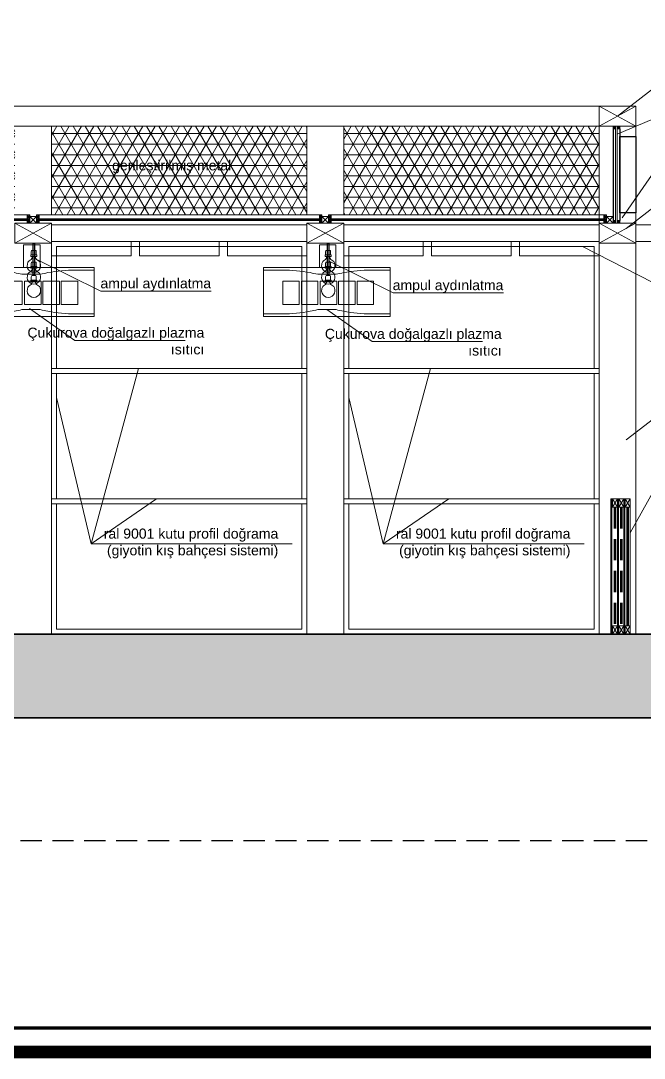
# Model space of a CAD drawing. Header units: millimetres. Extents: x 54215 to 67697, y 23496 to 56611.
# Drawn here: x 56258 to 56630, y 25020 to 25640 of the extents above; entities that cross this region are included whole.
import ezdxf

# ---------------------------------------------------------------- set-up
doc = ezdxf.new("R2010")
doc.units = ezdxf.units.MM
doc.linetypes.add('DASHED', pattern=[19.05, 12.7, -6.35])
for name, color, linetype, lineweight in [('no3_cam gorunus on', 142, 'Continuous', 15), ('no3_cam kesit arka', 141, 'Continuous', 18), ('no3_duvar kaplama', 8, 'Continuous', 0), ('no3_duvar mevcut', 4, 'Continuous', 35), ('no3_elektrik işaretleri', 10, 'Continuous', 0), ('no3_kutu profil gorunus', 8, 'Continuous', 0), ('no3_kutuprofil kesit', 74, 'Continuous', 18), ('no3_lejand', 255, 'Continuous', 13), ('no3_tavan aydınlatma', 50, 'Continuous', 13), ('no3_yazı duvar', 152, 'Continuous', 0), ('no3_ölçü tefriş', 252, 'Continuous', 0)]:
    doc.layers.add(name, color=color, linetype=linetype, lineweight=lineweight)
doc.layers.add('no3_doğrama gorunus', color=7, linetype='Continuous', lineweight=0, true_color=0x004d4d)
doc.layers.add('no3_tefriş ön ince', color=7, linetype='Continuous', lineweight=18, true_color=0x8c1aff)
doc.styles.get("Standard").update_dxf_attribs({"font": 'arial.ttf'})

# ---------------------------------------------------------------- blocks, each defined once
blk = doc.blocks.new('ampulll')
at = {"layer": 'no3_tavan aydınlatma'}
for p, q in [((13493.35, 21192.2), (13493.35, 21190.2)), ((13496.35, 21190.2), (13496.35, 21192.2)), ((13493.35, 21190.2), (13496.35, 21190.2))]:
    blk.add_line(p, q, dxfattribs=at)
blk.add_lwpolyline([(13496.35, 21190.2), (13493.05, 21190.2), (13493.05, 21189.2), (13496.35, 21189.2), (13496.65, 21189.2), (13496.65, 21190.2), (13496.35, 21190.2)], dxfattribs=at)
for centre, radius, start, end in [((13494.35, 21192.2), 1, 135.63357, 180), ((13495.35, 21192.2), 1, 0.06814, 44.36643), ((13494.93, 21183.77), 4, 167.35729, 12.64271)]:
    blk.add_arc(centre, radius, start, end, dxfattribs=at)
for points in [[(13491.03, 21184.65), (13491.12, 21185.26), (13491.52, 21186.72), (13493.82, 21187.41), (13494.02, 21188.78), (13494.09, 21189.2)], [(13498.83, 21184.65), (13498.74, 21185.26), (13498.34, 21186.72), (13496.05, 21187.41), (13495.84, 21188.78), (13495.77, 21189.2)]]:
    blk.add_open_spline(points, degree=3, knots=[0.822298, 0.822298, 0.822298, 0.822298, 2.588602, 5.337333, 6.566382, 6.566382, 6.566382, 6.566382], dxfattribs=at)
at = {"layer": 'no3_ölçü tefriş'}
blk.add_line((13496.07, 21192.9), (13493.64, 21192.9), dxfattribs=at)
blk = doc.blocks.new('are6bk')
blk.add_lwpolyline([(57039.08, 26913.6), (57039.08, 26927), (57029.22, 26927), (57029.22, 26913.6)])
for points in [[(56995.9, 26884.2), (57071.5, 26884.2), (57071.5, 26913.6), (56995.9, 26913.6)], [(57007.37, 26891.41), (57017.23, 26891.41), (57017.23, 26905.34), (57007.37, 26905.34)], [(57018.49, 26891.41), (57028.35, 26891.41), (57028.35, 26905.34), (57018.49, 26905.34)], [(57029.8, 26891.41), (57039.66, 26891.41), (57039.66, 26905.34), (57029.8, 26905.34)], [(57040.74, 26891.41), (57050.6, 26891.41), (57050.6, 26905.34), (57040.74, 26905.34)], [(57051.77, 26891.41), (57061.63, 26891.41), (57061.63, 26905.34), (57051.77, 26905.34)]]:
    blk.add_lwpolyline(points, close=True)
for points in [[(56995.9, 26912), (57007.19, 26912, -0.046816), (57023.69, 26910.45, -0.013036), (57028.21, 26909.47), (57033.7, 26909.47)], [(57071.5, 26912), (57060.2, 26912, 0.046816), (57043.7, 26910.45, 0.013036), (57039.18, 26909.47), (57033.7, 26909.47)], [(56995.9, 26885.8), (57007.19, 26885.8, 0.046816), (57023.69, 26887.34, 0.013036), (57028.21, 26888.32), (57033.7, 26888.32)], [(57071.5, 26885.8), (57060.2, 26885.8, -0.046816), (57043.7, 26887.34, -0.013036), (57039.18, 26888.32), (57033.7, 26888.32)]]:
    blk.add_lwpolyline(points, format="xyb")

msp = doc.modelspace()

# ---------------------------------------------------------------- hatches: boundary and pattern name
at = {"layer": 'no3_duvar kaplama'}
h = msp.add_hatch(dxfattribs=at)
h.set_pattern_fill('JIS_STN_2.5', color=256, scale=3)
h.set_pattern_definition([(45, (42770.561, 4300.2), (-5.3033009, 5.3033009), []), (45, (42775.856, 4300.2), (-5.3033009, 5.3033009), [3.6, -1.5])])
h.paths.add_polyline_path([(55956.146, 25905.278), (55956.146, 25859.778), (55987.067, 25859.778), (55987.067, 25819.778), (56047.401, 25819.778), (56047.401, 25805.278), (56547.401, 25805.278), (56547.401, 25905.278)])
h.paths.add_polyline_path([(55956.146, 25264.778), (55956.146, 25223.278), (56817.127, 25223.278), (56817.127, 25233.278), (56718.901, 25233.278), (56718.901, 25238.278), (56688.901, 25238.278), (56688.901, 25255.778), (56658.901, 25255.778), (56658.901, 25273.278), (56037.401, 25273.278), (56037.401, 25264.778)])
h = msp.add_hatch(dxfattribs=at)
h.set_pattern_fill('NET3', color=256, scale=2)
h.set_pattern_definition([(0, (42770.561, 4300.2), (0, 6.35), []), (60, (42770.561, 4300.2), (-5.4992613, 3.175), []), (120, (42770.561, 4300.2), (-5.4992613, -3.175), [])])
h.paths.add_polyline_path([(56254.068, 25524.086), (56254.068, 25577.086), (56079.401, 25577.086), (56079.401, 25519.086), (56088.401, 25519.086), (56088.401, 25523.086), (56092.401, 25523.086), (56092.401, 25524.086), (56093.901, 25524.086)])
h.paths.add_polyline_path([(56276.068, 25577.086), (56276.068, 25524.086), (56428.734, 25524.086), (56428.734, 25577.086)])
h.paths.add_polyline_path([(56450.734, 25577.086), (56450.734, 25524.086), (56603.401, 25524.086), (56603.401, 25577.086)])

# ---------------------------------------------------------------- linework, layer by layer
for p, q in [((56611.823, 25575.586), (56611.823, 25520.586)), ((56615.901, 25575.586), (56615.901, 25520.586)), ((56618.993, 25273.278), (56618.197, 25273.278))]:
    msp.add_line(p, q)
at = {"color": 252, "const_width": 2.031}
msp.add_lwpolyline([(58449.655, 25652.068, -0.4142136), (58440.109, 25642.522), (58079.769, 25642.522, 0.4142136), (58055.905, 25618.658), (58055.905, 25386.707, 0.4142136), (58079.769, 25362.843), (58440.109, 25362.843, -0.4142136), (58449.655, 25353.298), (58449.655, 25037.653), (54573.424, 25037.653), (54573.424, 26157.017), (58449.655, 26157.017), (58449.655, 25652.068)], format="xyb", dxfattribs=at)
at = {"linetype": 'DASHED'}
msp.add_lwpolyline([(55956.146, 25935.699), (56975.033, 25935.699), (56975.033, 25149.584), (55956.146, 25149.584)], close=True, dxfattribs=at)
for points in [[(56615.901, 25570.905), (56625.401, 25570.905), (56625.401, 25525.336), (56615.901, 25525.336)], [(56265.068, 25507.086), (56265.912, 25507.086), (56265.912, 25487.996), (56265.068, 25487.996)], [(56441.071, 25507.086), (56441.916, 25507.086), (56441.916, 25487.996), (56441.071, 25487.996)]]:
    msp.add_lwpolyline(points, close=True)
at = {"layer": 'no3_cam gorunus on'}
for p, q in [((56092.401, 25521.586), (56263.068, 25521.586)), ((56092.401, 25521.086), (56263.068, 25521.086)), ((56092.401, 25520.586), (56263.068, 25520.586)), ((56437.734, 25521.586), (56267.068, 25521.586)), ((56437.734, 25521.086), (56267.068, 25521.086)), ((56437.734, 25520.586), (56267.068, 25520.586)), ((56441.734, 25521.586), (56607.823, 25521.586)), ((56441.734, 25521.086), (56607.823, 25521.086)), ((56441.734, 25520.586), (56607.823, 25520.586))]:
    msp.add_line(p, q, dxfattribs=at)
at = {"layer": 'no3_cam kesit arka', "linetype": 'DASHED'}
for p, q in [((56612.401, 25349.214), (56612.401, 25278.278)), ((56612.901, 25349.214), (56612.901, 25278.278)), ((56613.401, 25349.214), (56613.401, 25278.278)), ((56616.197, 25349.214), (56616.197, 25278.278)), ((56616.697, 25349.214), (56616.697, 25278.278)), ((56617.197, 25349.214), (56617.197, 25278.278))]:
    msp.add_line(p, q, dxfattribs=at)
at = {"layer": 'no3_cam kesit arka'}
for p, q in [((56619.993, 25349.214), (56619.993, 25278.278)), ((56620.493, 25349.214), (56620.493, 25278.278)), ((56620.993, 25349.214), (56620.993, 25278.278))]:
    msp.add_line(p, q, dxfattribs=at)
at = {"layer": 'no3_doğrama gorunus'}
for points in [[(56428.734, 25429.15), (56276.068, 25429.15), (56276.068, 25508.086), (56428.734, 25508.086)], [(56425.734, 25432.15), (56279.068, 25432.15), (56279.068, 25505.086), (56425.734, 25505.086)], [(56603.401, 25429.15), (56450.734, 25429.15), (56450.734, 25508.086), (56603.401, 25508.086)], [(56600.401, 25432.15), (56453.734, 25432.15), (56453.734, 25505.086), (56600.401, 25505.086)], [(56428.734, 25351.214), (56276.068, 25351.214), (56276.068, 25432.15), (56428.734, 25432.15)], [(56603.401, 25351.214), (56450.734, 25351.214), (56450.734, 25432.15), (56603.401, 25432.15)], [(56425.734, 25354.214), (56279.068, 25354.214), (56279.068, 25429.15), (56425.734, 25429.15)], [(56600.401, 25354.214), (56453.734, 25354.214), (56453.734, 25429.15), (56600.401, 25429.15)], [(56428.734, 25273.278), (56276.068, 25273.278), (56276.068, 25354.214), (56428.734, 25354.214)], [(56425.734, 25276.278), (56279.068, 25276.278), (56279.068, 25351.214), (56425.734, 25351.214)], [(56603.401, 25273.278), (56450.734, 25273.278), (56450.734, 25354.214), (56603.401, 25354.214)], [(56600.401, 25276.278), (56453.734, 25276.278), (56453.734, 25351.214), (56600.401, 25351.214)]]:
    msp.add_lwpolyline(points, close=True, dxfattribs=at)
at = {"layer": 'no3_duvar kaplama'}
for points in [[(56276.068, 25508.086), (56323.623, 25508.086), (56323.623, 25499.466), (56276.068, 25499.466)], [(56328.623, 25508.086), (56376.179, 25508.086), (56376.179, 25499.466), (56328.623, 25499.466)], [(56381.179, 25508.086), (56428.734, 25508.086), (56428.734, 25499.466), (56381.179, 25499.466)], [(56450.734, 25508.086), (56498.29, 25508.086), (56498.29, 25499.466), (56450.734, 25499.466)], [(56503.29, 25508.086), (56550.846, 25508.086), (56550.846, 25499.466), (56503.29, 25499.466)], [(56555.846, 25508.086), (56603.401, 25508.086), (56603.401, 25499.466), (56555.846, 25499.466)]]:
    msp.add_lwpolyline(points, close=True, dxfattribs=at)
at = {"layer": 'no3_duvar mevcut'}
for p, q in [((56658.901, 25273.278), (56037.401, 25273.278)), ((56817.127, 25223.278), (55956.146, 25223.278))]:
    msp.add_line(p, q, dxfattribs=at)
at = {"layer": 'no3_kutu profil gorunus'}
for p, q in [((56603.401, 25589.086), (56077.401, 25589.086)), ((56603.401, 25577.086), (56077.401, 25577.086)), ((56276.068, 25524.086), (56276.068, 25577.086)), ((56428.734, 25524.086), (56428.734, 25577.086)), ((56450.734, 25524.086), (56450.734, 25577.086)), ((56603.401, 25519.086), (56603.401, 25577.086)), ((56625.401, 25519.086), (56625.401, 25577.086)), ((56093.901, 25524.086), (56261.568, 25524.086)), ((56268.568, 25524.086), (56436.234, 25524.086)), ((56443.234, 25524.086), (56606.323, 25524.086)), ((56610.401, 25354.214), (56610.401, 25273.278)), ((56610.997, 25354.214), (56610.997, 25273.278)), ((56614.401, 25354.214), (56611.401, 25349.214)), ((56614.401, 25349.214), (56611.401, 25354.214)), ((56614.501, 25354.214), (56614.501, 25273.278)), ((56615.097, 25354.214), (56615.097, 25273.278)), ((56615.197, 25354.214), (56618.197, 25349.214)), ((56615.197, 25349.214), (56618.197, 25354.214)), ((56618.297, 25354.214), (56618.297, 25273.278)), ((56618.893, 25354.214), (56618.893, 25273.278)), ((56614.401, 25273.278), (56611.401, 25278.278)), ((56614.401, 25278.278), (56611.401, 25273.278)), ((56615.197, 25273.278), (56618.197, 25278.278)), ((56615.197, 25278.278), (56618.197, 25273.278))]:
    msp.add_line(p, q, dxfattribs=at)
for points in [[(56621.993, 25273.278), (56621.993, 25354.214), (56610.401, 25354.214), (56610.401, 25273.278)], [(56611.401, 25354.214), (56611.401, 25349.214), (56614.401, 25349.214), (56614.401, 25354.214)], [(56615.197, 25354.214), (56615.197, 25349.214), (56618.197, 25349.214), (56618.197, 25354.214)], [(56611.401, 25273.278), (56611.401, 25278.278), (56614.401, 25278.278), (56614.401, 25273.278)], [(56615.197, 25273.278), (56615.197, 25278.278), (56618.197, 25278.278), (56618.197, 25273.278)]]:
    msp.add_lwpolyline(points, close=True, dxfattribs=at)
at = {"layer": 'no3_kutuprofil kesit'}
for p, q in [((56603.401, 25589.086), (56625.401, 25577.086)), ((56625.401, 25589.086), (56603.401, 25577.086)), ((56613.323, 25575.586), (56611.745, 25577.086)), ((56611.823, 25575.586), (56613.323, 25577.086)), ((56613.323, 25519.086), (56613.323, 25577.086)), ((56614.323, 25519.086), (56614.323, 25577.086)), ((56615.901, 25575.586), (56614.323, 25577.086)), ((56614.401, 25575.586), (56615.901, 25577.086)), ((56263.068, 25524.086), (56261.568, 25521.586)), ((56261.568, 25524.086), (56263.068, 25521.586)), ((56263.068, 25523.086), (56267.068, 25519.086)), ((56267.068, 25523.086), (56263.068, 25519.086)), ((56267.068, 25524.086), (56268.568, 25521.586)), ((56268.568, 25524.086), (56267.068, 25521.586)), ((56437.734, 25524.086), (56436.234, 25521.586)), ((56436.234, 25524.086), (56437.734, 25521.586)), ((56437.734, 25523.086), (56441.734, 25519.086)), ((56441.734, 25523.086), (56437.734, 25519.086)), ((56441.734, 25524.086), (56443.234, 25521.586)), ((56443.234, 25524.086), (56441.734, 25521.586)), ((56606.323, 25524.086), (56607.823, 25521.586)), ((56607.823, 25524.086), (56606.323, 25521.586)), ((56607.823, 25523.086), (56611.823, 25519.086)), ((56611.823, 25523.086), (56607.823, 25519.086)), ((56254.068, 25519.086), (56276.068, 25507.086)), ((56276.068, 25519.086), (56254.068, 25507.086)), ((56263.068, 25520.586), (56261.568, 25519.086)), ((56261.568, 25520.586), (56263.146, 25519.086)), ((56268.568, 25520.586), (56266.99, 25519.086)), ((56267.068, 25520.586), (56268.568, 25519.086)), ((56428.734, 25519.086), (56450.734, 25507.086)), ((56450.734, 25519.086), (56428.734, 25507.086)), ((56437.734, 25520.586), (56436.234, 25519.086)), ((56436.234, 25520.586), (56437.813, 25519.086)), ((56443.234, 25520.586), (56441.656, 25519.086)), ((56441.734, 25520.586), (56443.234, 25519.086)), ((56603.401, 25519.086), (56625.401, 25507.086)), ((56625.401, 25519.086), (56603.401, 25507.086)), ((56607.823, 25520.586), (56606.245, 25519.086)), ((56606.323, 25520.586), (56607.823, 25519.086)), ((56613.323, 25520.586), (56611.745, 25519.086)), ((56611.823, 25520.586), (56613.323, 25519.086)), ((56615.901, 25520.586), (56614.323, 25519.086)), ((56614.401, 25520.586), (56615.901, 25519.086)), ((56618.993, 25349.214), (56621.993, 25354.214)), ((56618.993, 25354.214), (56621.993, 25349.214)), ((56621.993, 25343.478), (56621.993, 25339.478)), ((56621.993, 25343.478), (56621.993, 25339.478)), ((56621.993, 25314.478), (56621.993, 25310.478)), ((56621.993, 25314.478), (56621.993, 25310.478)), ((56618.993, 25278.278), (56621.993, 25273.278)), ((56618.993, 25273.278), (56621.993, 25278.278)), ((56621.993, 25277.278), (56621.993, 25273.278)), ((56621.993, 25277.278), (56621.993, 25273.278))]:
    msp.add_line(p, q, dxfattribs=at)
for points in [[(56625.401, 25589.086), (56603.401, 25589.086), (56603.401, 25577.086), (56625.401, 25577.086)], [(56611.823, 25575.586), (56613.323, 25575.586), (56613.323, 25577.086), (56611.823, 25577.086)], [(56614.401, 25575.586), (56615.901, 25575.586), (56615.901, 25577.086), (56614.401, 25577.086)], [(56263.068, 25524.086), (56261.568, 25524.086), (56261.568, 25521.586), (56263.068, 25521.586)], [(56263.068, 25519.086), (56267.068, 25519.086), (56267.068, 25523.086), (56263.068, 25523.086)], [(56267.068, 25524.086), (56268.568, 25524.086), (56268.568, 25521.586), (56267.068, 25521.586)], [(56437.734, 25524.086), (56436.234, 25524.086), (56436.234, 25521.586), (56437.734, 25521.586)], [(56437.734, 25519.086), (56441.734, 25519.086), (56441.734, 25523.086), (56437.734, 25523.086)], [(56441.734, 25524.086), (56443.234, 25524.086), (56443.234, 25521.586), (56441.734, 25521.586)], [(56606.323, 25524.086), (56607.823, 25524.086), (56607.823, 25521.586), (56606.323, 25521.586)], [(56607.823, 25519.086), (56611.823, 25519.086), (56611.823, 25523.086), (56607.823, 25523.086)], [(56276.068, 25519.086), (56254.068, 25519.086), (56254.068, 25507.086), (56276.068, 25507.086)], [(56263.068, 25520.586), (56261.568, 25520.586), (56261.568, 25519.086), (56263.068, 25519.086)], [(56267.068, 25520.586), (56268.568, 25520.586), (56268.568, 25519.086), (56267.068, 25519.086)], [(56428.734, 25518.086), (56276.068, 25518.086), (56276.068, 25508.086), (56428.734, 25508.086)], [(56450.734, 25519.086), (56428.734, 25519.086), (56428.734, 25507.086), (56450.734, 25507.086)], [(56437.734, 25520.586), (56436.234, 25520.586), (56436.234, 25519.086), (56437.734, 25519.086)], [(56441.734, 25520.586), (56443.234, 25520.586), (56443.234, 25519.086), (56441.734, 25519.086)], [(56603.401, 25518.086), (56450.734, 25518.086), (56450.734, 25508.086), (56603.401, 25508.086)], [(56625.401, 25519.086), (56603.401, 25519.086), (56603.401, 25507.086), (56625.401, 25507.086)], [(56606.323, 25520.586), (56607.823, 25520.586), (56607.823, 25519.086), (56606.323, 25519.086)], [(56611.823, 25520.586), (56613.323, 25520.586), (56613.323, 25519.086), (56611.823, 25519.086)], [(56614.401, 25520.586), (56615.901, 25520.586), (56615.901, 25519.086), (56614.401, 25519.086)], [(56655.401, 25518.086), (56625.401, 25518.086), (56625.401, 25508.086), (56655.401, 25508.086)], [(56618.993, 25354.214), (56618.993, 25349.214), (56621.993, 25349.214), (56621.993, 25354.214)], [(56618.993, 25273.278), (56618.993, 25278.278), (56621.993, 25278.278), (56621.993, 25273.278)]]:
    msp.add_lwpolyline(points, close=True, dxfattribs=at)
at = {"layer": 'no3_lejand', "color": 1, "const_width": 7.466}
msp.add_lwpolyline([(58463.973, 25023.335), (54559.106, 25023.335), (54559.106, 26171.335), (58463.973, 26171.335), (58463.973, 25652.068, -0.4142136), (58440.109, 25628.204), (58079.769, 25628.204, 0.4142136), (58070.223, 25618.658), (58070.223, 25386.707, 0.4142136), (58079.769, 25377.162), (58440.109, 25377.162, -0.4142136), (58463.973, 25353.298), (58463.973, 25023.335)], format="xyb", dxfattribs=at)
at = {"layer": 'no3_tefriş ön ince'}
for p, q in [((56276.068, 25507.086), (56276.068, 25273.278)), ((56428.734, 25507.086), (56428.734, 25273.278)), ((56450.734, 25505.086), (56450.734, 25273.278)), ((56603.401, 25505.086), (56603.401, 25273.278)), ((56625.401, 25507.086), (56625.401, 25273.278))]:
    msp.add_line(p, q, dxfattribs=at)
at = {"layer": 'no3_yazı duvar'}
for points in [[(56614.401, 25583.086), (56647.092, 25608.332), (56758.633, 25608.332)], [(56731.759, 25586.227), (56647.277, 25586.227), (56614.276, 25572.329)], [(56617.151, 25522.222), (56649.033, 25568.229), (56765.344, 25568.229)], [(56619.701, 25515.977), (56652.391, 25541.223), (56763.933, 25541.223)], [(56593.588, 25505.086), (56652.391, 25474.922), (56679.785, 25474.922)], [(56266.897, 25497.566), (56305.569, 25478.473), (56371.505, 25478.473)], [(56441.635, 25496.479), (56480.307, 25477.386), (56546.243, 25477.386)], [(56262.836, 25468.048), (56290.032, 25448.954), (56355.967, 25448.954)], [(56440.66, 25467.348), (56467.855, 25448.255), (56533.791, 25448.255)], [(56328.066, 25432.15), (56299.742, 25327.268), (56419.869, 25327.268)], [(56502.732, 25432.15), (56474.409, 25327.268), (56594.536, 25327.268)], [(56279.068, 25414.875), (56299.742, 25327.268), (56338.896, 25354.214)], [(56453.734, 25414.875), (56474.409, 25327.268), (56513.562, 25354.214)], [(56619.701, 25389.4), (56652.391, 25414.646), (56763.933, 25414.646)], [(56621.993, 25333.784), (56639.959, 25365.874), (56756.27, 25365.874)]]:
    msp.add_lwpolyline(points, dxfattribs=at)

# ---------------------------------------------------------------- block references
for p in [(42770.561, 4309.908), (42946.565, 4309.908), (42770.561, 4302.877), (42946.565, 4302.877), (42770.561, 4294.87), (42946.565, 4294.87)]:
    msp.add_blockref('ampulll', p)
at = {"layer": 'no3_elektrik işaretleri'}
for p in [(-769.866, -1420.974), (-593.038, -1420.974)]:
    msp.add_blockref('are6bk', p, dxfattribs=at)

# ---------------------------------------------------------------- texts
at = {"layer": 'no3_yazı duvar', "char_height": 6}
for s, insert, width, attachment_point in [('genleştirilmiş metal ', (56312.295, 25556.643), 173.12988, 1), ('ampul aydınlatma', (56371.459, 25486.104), 108.02303, 3), ('ampul aydınlatma', (56546.198, 25485.017), 108.02303, 3), ('Çukurova doğalgazlı plazma ısıtıcı', (56367.399, 25456.585), 108.02303, 3), ('Çukurova doğalgazlı plazma ısıtıcı', (56545.223, 25455.886), 108.02303, 3), (' ral 9001 kutu profil doğrama\\P(giyotin kış bahçesi sistemi)', (56411.634, 25336.4), 108.02303, 3), (' ral 9001 kutu profil doğrama\\P(giyotin kış bahçesi sistemi)', (56586.301, 25336.4), 108.02303, 3)]:
    msp.add_mtext(s, dxfattribs=dict(at, insert=insert, width=width, attachment_point=attachment_point))

doc.saveas('drawing.dxf')
